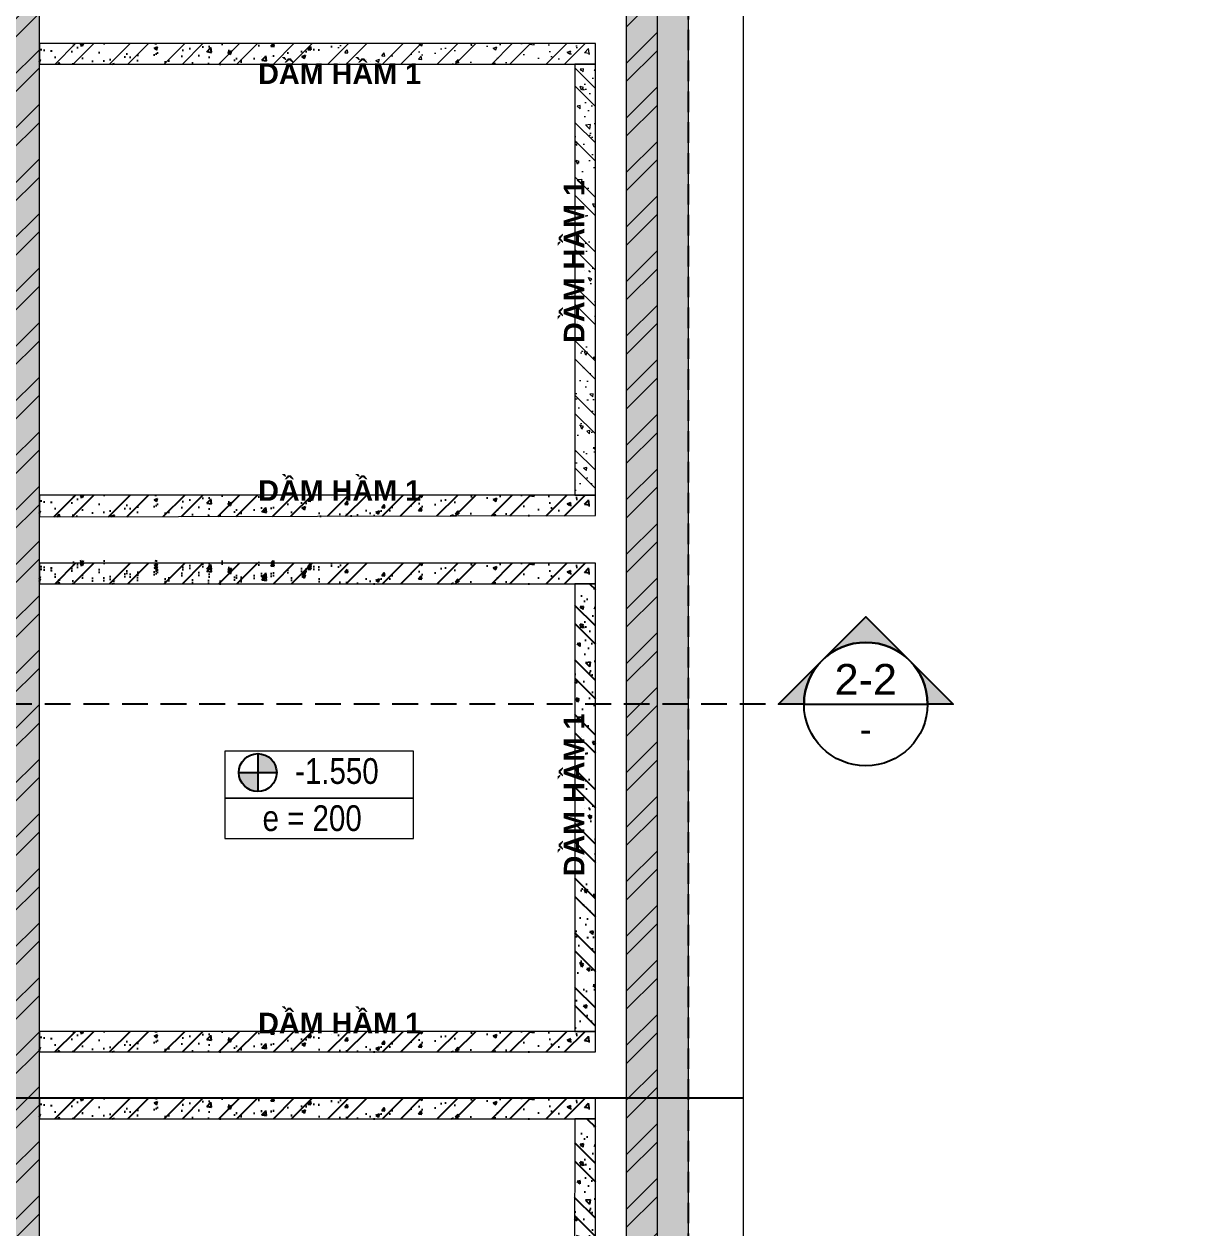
# Model space of a CAD drawing. Header units: millimetres. Extents: x -3021235 to -2791292, y 574414 to 656108.
# Drawn here: x -3011379 to -2999878, y 593363 to 605063 of the extents above; entities that cross this region are included whole.
import ezdxf
from ezdxf.enums import TextEntityAlignment as Align
from ezdxf.xclip import XClip

# ---------------------------------------------------------------- set-up
doc = ezdxf.new("R2010")
doc.units = ezdxf.units.MM
doc.header["$LTSCALE"] = 100
doc.header["$MEASUREMENT"] = 0
for name, pattern in [('A14-Chi Tiet Be Nuoc SH+PCCC$0$$0$HIDDEN', [0.375, 0.25, -0.125]), ('A8-Chi tiet ramp doc$0$Grid Level$0$Center101', [13, 10, -1, 1, -1]), ('CHG_XX_Cot_Ham 1$0$MB_Luoi truc$0$Center101', [13, 10, -1, 1, -1]), ('CHG_XX_Cot_Ham 1$0$MB_Luoi truc$0$HTT Hidden 21', [3, 2, -1]), ('CHG_XX_Cot_Ham 2$0$MB_Luoi truc$0$HTT Hidden 21', [3, 2, -1]), ('CHG_XX_Luoi truc$0$MB_Luoi truc$0$Center101', [13, 10, -1, 1, -1])]:
    doc.linetypes.add(name, pattern=pattern)
doc.layers.get('0').update_dxf_attribs({"lineweight": 9})
for name, color, linetype, lineweight in [('$0$DBAO', 3, 'Continuous', 13), ('$0$TTP-TEXT', 30, 'Continuous', 5), ("'S_General_Dim_1", 1, 'Continuous', 18), ('CHG_XX_Cot_Ham 1$0$Ap0302_PC', 150, 'Continuous', 9), ('CHG_XX_Cot_Ham 1$0$Ap0311_H', 8, 'Continuous', 15), ('CHG_XX_Cot_Ham 1$0$MB_Luoi truc$0$Grid Line', 251, 'CHG_XX_Cot_Ham 1$0$MB_Luoi truc$0$Center101', 9), ('CHG_XX_Cot_Ham 1$0$NS-DuongBao', 3, 'Continuous', 18), ('CHG_XX_Cot_Ham 1$0$Start hatch', 8, 'Continuous', 25), ('CHG_XX_Cot_Ham 2$0$NS-Pier-H2', 150, 'Continuous', 13), ('CHG_XX_Damsan_Ham 1$0$DBAO', 3, 'Continuous', 13), ('CHG_XX_Damsan_Ham 1$0$DGIONG', 4, 'Continuous', 13), ('CHG_XX_Damsan_Ham 1$0$HATCH', 8, 'Continuous', 9), ('CHG_XX_Damsan_Ham 1$0$Start hatch', 8, 'Continuous', 25), ('CHG_XX_Damsan_Ham 1$0$Start net bao', 3, 'Continuous', 18), ('CHG_XX_Damsan_Ham 2$0$CHG_XX_Damsan_Ham 2$0$CHG_XX_Damsan_Ham 2$0$Start net bao', 3, 'Continuous', 18), ('CHG_XX_Damsan_Ham 2$0$CHG_XX_Damsan_Ham 2$0$DBAO', 3, 'Continuous', 13), ('CHG_XX_Damsan_Ham 2$0$CHG_XX_Damsan_Ham 2$0$Start net bao', 3, 'Continuous', 18), ('CHG_XX_Damsan_Ham 2$0$HATCH', 154, 'Continuous', 9), ('S_Concrete_Cont_2 Normal', 2, 'Continuous', 13)]:
    doc.layers.add(name, color=color, linetype=linetype, lineweight=lineweight)
for name, color, linetype in [('$0$GHI CHU', 7, 'Continuous'), ('A14-Chi Tiet Be Nuoc SH+PCCC$0$Ghi chu ban ve', 3, 'Continuous'), ('A14-Chi Tiet Be Nuoc SH+PCCC$0$Ky hieu Truc', 1, 'Continuous'), ('A8-Chi tiet ramp doc$0$Grid Level$0$Podium Grid Line', 251, 'A8-Chi tiet ramp doc$0$Grid Level$0$Center101'), ('CHG_XX_Cot_Ham 1$0$MB_Cot ham$0$Concrete Line', 6, 'Continuous'), ('CHG_XX_Cot_Ham 1$0$mb_cot tang 1-3$0$Concrete Line', 6, 'Continuous'), ('CHG_XX_Luoi truc$0$Grid', 34, 'Continuous'), ('CHG_XX_Luoi truc$0$Grid Line', 251, 'CHG_XX_Luoi truc$0$MB_Luoi truc$0$Center101')]:
    doc.layers.add(name, color=color, linetype=linetype)
doc.styles.add('$0$TTP-HelCon', font='VHELVCN_0.TTF')
doc.styles.add('A14-Chi Tiet Be Nuoc SH+PCCC$0$$0$Title Block Bold', font='VHELVEB_0.TTF')
doc.styles.add('A14-Chi Tiet Be Nuoc SH+PCCC$0$Grid Line 200$0$VNI-HelveCB', font='VHELVCB_0.TTF')
doc.styles.add('ArialB', font='arialbd.ttf')
doc.styles.add('CHG_XX_Luoi truc$0$MB_Luoi truc$0$Grid A-F$0$VNI-HelveCB', font='VHELVCB_0.TTF')

# ---------------------------------------------------------------- blocks, each defined once
blk = doc.blocks.new('*U1208')
at = {"layer": 'CHG_XX_Luoi truc$0$Grid Line'}
blk.add_line((0, 0), (0, 438), dxfattribs=at)
at = {"layer": 'CHG_XX_Luoi truc$0$Grid', "lineweight": -2, "style": 'CHG_XX_Luoi truc$0$MB_Luoi truc$0$Grid A-F$0$VNI-HelveCB'}
for tag, p in [('GRIDSUB', (0, 447)), ('GRID', (0, -9))]:
    blk.add_attdef(tag, text='', height=5, dxfattribs=at).set_placement(p, align=Align.MIDDLE)
blk = doc.blocks.new('CHG_XX_Luoi truc')
at = {"layer": 'CHG_XX_Luoi truc$0$Grid', "xscale": 300.0000000000013, "yscale": 300.0000000000013, "zscale": 300.0000000000013, "rotation": 90}
for p in [(110703, 90250), (110703, 84350), (110703, 0)]:
    blk.add_blockref('*U1208', p, dxfattribs=at)
blk = doc.blocks.new('CHG_XX_Cot_Ham 2')
at = {"layer": 'CHG_XX_Cot_Ham 2$0$NS-Pier-H2'}
h = blk.add_hatch(color=256, dxfattribs=at)
h.dxf.hatch_style = 1
h.paths.add_polyline_path([(99639.2, 163400), (-10900, 163400), (-10900, 85450), (-300, 85450), (-300, 84050), (32350, 84050), (32350, -9000), (103575.5, -9000), (106050, -6022), (106050, 158254.3)])
h.paths.add_polyline_path([(99533.7, 163100), (105750, 158110.4), (105750, 90450), (105650, 90450), (105750, 90450), (105750, 13850), (105750, 13722.3), (105750, -5913.6), (103434.7, -8700), (93599.8, -8700), (93299.8, -8700), (32650, -8700), (32650, 84350), (0, 84350), (0, 85750), (-10600, 85750), (-10600, 163100), (93600, 163100)], flags=16)
at = {"layer": 'CHG_XX_Cot_Ham 2$0$NS-Pier-H2', "linetype": 'CHG_XX_Cot_Ham 2$0$MB_Luoi truc$0$HTT Hidden 21'}
blk.add_lwpolyline([(99639.2, 163400), (106050, 158254.3), (106050, -6022), (103575.5, -9000), (32350, -9000), (32350, 84050), (-300, 84050), (-300, 85450), (-10900, 85450), (-10900, 163400)], close=True, dxfattribs=at)
at = {"layer": 'CHG_XX_Cot_Ham 2$0$NS-Pier-H2'}
blk.add_blockref('CHG_XX_Luoi truc', (0, 0), dxfattribs=at)
blk = doc.blocks.new('CHG_XX_Damsan_Ham 2', base_point=(3089256, -609981))
at = {"layer": 'CHG_XX_Damsan_Ham 2$0$CHG_XX_Damsan_Ham 2$0$CHG_XX_Damsan_Ham 2$0$Start net bao'}
blk.add_lwpolyline([(-10900, 163400), (99639, 163400), (106050, 158250), (106050, -6022), (103576, -9000), (32350, -9000), (32350, 84050), (-300, 84050)], dxfattribs=at)
at = {"layer": 'CHG_XX_Damsan_Ham 2$0$CHG_XX_Damsan_Ham 2$0$Start net bao'}
blk.add_lwpolyline([(-10900, 163400), (99639, 163400), (106050, 158250), (106050, -6022), (103576, -9000), (32350, -9000), (32350, 84050), (-300, 84050)], dxfattribs=at)
at = {"layer": 'CHG_XX_Damsan_Ham 2$0$CHG_XX_Damsan_Ham 2$0$DBAO'}
blk.add_blockref('CHG_XX_Cot_Ham 2', (0, 0), dxfattribs=at)
at = {"layer": 'CHG_XX_Damsan_Ham 2$0$HATCH'}
blk.add_blockref('CHG_XX_Cot_Ham 2', (0, 0), dxfattribs=at)
blk = doc.blocks.new('CHG_XX_Cot_Ham 1')
at = {"layer": 'CHG_XX_Cot_Ham 1$0$Ap0311_H'}
h = blk.add_hatch(color=256, dxfattribs=at)
h.dxf.hatch_style = 1
h.paths.add_polyline_path([(99639.2, 163400), (-10900, 163400), (-10900, 85450), (-300, 85450), (-300, 84050), (32350, 84050), (32350, -9000), (103575.5, -9000), (106050, -6022), (106050, 158254.3)])
h.paths.add_polyline_path([(99533.7, 163100), (105750, 158110.4), (105750, 90450), (105650, 90450), (105650, 90450), (105750, 90450), (105750, 13850), (105750, 13825.9), (105750, -5913.6), (103434.7, -8700), (93600, -8700), (32650, -8700), (32650, 84350), (0, 84350), (0, 85750), (-10600, 85750), (-10600, 163100), (93600, 163100)], flags=16)
at = {"layer": 'CHG_XX_Cot_Ham 1$0$NS-DuongBao'}
h = blk.add_hatch(dxfattribs=at)
h.set_pattern_fill('ANSI32', color=256, scale=1000, style=0)
h.set_pattern_definition([(45, (-2213769.43, 588216.8), (-265.165043, 265.165043), []), (45, (-2213592.66, 588216.8), (-265.165043, 265.165043), [])])
h.paths.add_polyline_path([(99450, -8200), (99250, -8400), (94099.8, -8400), (93899.8, -8200), (93899.8, 13349.8), (94100, 13550), (96700, 13550), (99250, 13550), (99450, 13350)], flags=16)
h.paths.add_polyline_path([(93599.8, 13850), (97000, 13850), (99550, 13850), (105750, 13850), (105750, -5913.6), (103434.7, -8700), (93599.8, -8700)])
h.paths.add_polyline_path([(99950, 13550), (105250, 13550), (105450, 13350), (105450, -5805.3), (103294, -8400), (99950, -8400), (99750, -8200), (99750, 13350)])
at = {"layer": 'CHG_XX_Cot_Ham 1$0$Start hatch'}
h = blk.add_hatch(dxfattribs=at)
h.set_pattern_fill('AR-CONC', color=256, scale=50)
h.set_pattern_definition([(50, (0, 0), (358.6301, -31.3761), [37.5, -412.5]), (355, (0, 0), (-69.3757, 376.0961), [30, -330]), (100.45144, (29.9, -2.6), (289.2544, 344.72), [31.8701, -350.571]), (46.1842, (0, 100), (533.6207, -82.7596), [56.25, -618.75]), (96.63564, (44.47, 93.1), (467.331, 487.0593), [47.8052, -525.857]), (351.18416, (0, 100), (467.331, 487.0593), [45, -495]), (21, (50, 75), (298.4535, -201.30945), [37.5, -412.5]), (326, (50, 75), (121.6577, 362.575), [30, -330]), (71.45144, (74.87, 58.22), (420.1112, 161.2656), [31.8701, -350.571]), (37.5, (0, 0), (6.07993, 166.44693), [0, -326, 0, -335, 0, -331.25]), (7.5, (0, 0), (131.53477, 197.20586), [0, -191, 0, -318.5, 0, -126.25]), (327.5, (-111.5, 0), (266.91122, -11.27744), [0, -125, 0, -390, 0, -517.5]), (317.5, (-161.5, 0), (291.5931, 50.0525), [0, -162.5, 0, -259, 0, -367.5])])
h.paths.add_polyline_path([(99450, -8200), (99250, -8400), (94099.8, -8400), (93899.8, -8200), (93899.8, 13349.8), (94100, 13550), (96700, 13550), (99250, 13550), (99450, 13350)], flags=16)
h.paths.add_polyline_path([(93599.8, 13850), (97000, 13850), (99550, 13850), (105750, 13850), (105750, -5913.6), (103434.7, -8700), (93599.8, -8700)])
h.paths.add_polyline_path([(99950, 13550), (105250, 13550), (105450, 13350), (105450, -5805.3), (103294, -8400), (99950, -8400), (99750, -8200), (99750, 13350)])
at = {"layer": 'CHG_XX_Cot_Ham 1$0$Ap0302_PC'}
blk.add_lwpolyline([(32350, 84050), (-300, 84050), (-300, 85450), (-10900, 85450), (-10900, 163400), (99639.2, 163400), (106050, 158254.3), (106050, -6022), (103575.5, -9000), (32350, -9000)], close=True, dxfattribs=at)
blk.add_lwpolyline([(105750, 90444), (105750, -5913.6), (103434.7, -8700), (32650, -8700), (32650, 84350), (0, 84350), (0, 85750), (-10600, 85750), (-10600, 163100), (99533.7, 163100), (105750, 158110.4), (105750, 127475.9)], dxfattribs=at)
at = {"layer": 'CHG_XX_Cot_Ham 1$0$MB_Cot ham$0$Concrete Line', "linetype": 'CHG_XX_Cot_Ham 1$0$MB_Luoi truc$0$HTT Hidden 21'}
blk.add_lwpolyline([(99639.2, 163400), (106050, 158254.3), (106050, -6022), (103575.5, -9000), (32350, -9000), (32350, 84050), (-300, 84050), (-300, 85450), (-10900, 85450), (-10900, 163400)], close=True, dxfattribs=at)
at = {"layer": 'CHG_XX_Cot_Ham 1$0$MB_Luoi truc$0$Grid Line'}
blk.add_line((110702.9, 0), (-20697.1, 0), dxfattribs=at)
at = {"layer": 'CHG_XX_Cot_Ham 1$0$NS-DuongBao'}
for points in [[(93599.8, 13850), (97000, 13850), (97000, 13850), (99550, 13850), (99550, 13850), (105750, 13850), (105750, -5913.6), (103434.7, -8700), (93599.8, -8700), (93599.8, 13850)], [(105450, 13350), (105450, -5805.3), (103294, -8400), (99950, -8400), (99750, -8200), (99750, 13350), (99950, 13550), (105250, 13550), (105450, 13350)]]:
    blk.add_lwpolyline(points, dxfattribs=at)
at = {"layer": 'CHG_XX_Cot_Ham 1$0$mb_cot tang 1-3$0$Concrete Line'}
blk.add_blockref('CHG_XX_Luoi truc', (0, 0), dxfattribs=at)
blk = doc.blocks.new('CHG_XX_Damsan_Ham 1', base_point=(3089256, -609981))
at = {"layer": 'CHG_XX_Damsan_Ham 1$0$HATCH'}
h = blk.add_hatch(dxfattribs=at)
h.set_pattern_fill('AR-CONC', color=256, scale=50)
h.set_pattern_definition([(50, (5850.23, -2300.17), (358.6301, -31.3761), [37.5, -412.5]), (355, (5850.23, -2300.17), (-69.3757, 376.096), [30, -330]), (100.45144, (5880.12, -2302.8), (289.2544, 344.72), [31.8701, -350.571]), (46.1842, (5850.23, -2200.17), (533.6207, -82.7596), [56.25, -618.75]), (96.63564, (5894.7, -2207.07), (467.331, 487.0593), [47.8052, -525.857]), (351.18416, (5850.23, -2200.17), (467.331, 487.0593), [45, -495]), (21, (5900.23, -2225.17), (298.4535, -201.30945), [37.5, -412.5]), (326, (5900.23, -2225.17), (121.6577, 362.575), [30, -330]), (71.45144, (5925.1, -2241.95), (420.1112, 161.2656), [31.8701, -350.571]), (37.5, (5850.23, -2300.17), (6.07993, 166.44693), [0, -326, 0, -335, 0, -331.25]), (7.5, (5850.23, -2300.17), (131.53477, 197.20586), [0, -191, 0, -318.5, 0, -126.25]), (327.5, (5738.73, -2300.17), (266.91122, -11.27744), [0, -125, 0, -390, 0, -517.5]), (317.5, (5688.73, -2300.17), (291.5931, 50.0525), [0, -162.5, 0, -259, 0, -367.5])])
h.paths.add_polyline_path([(99750, 10050), (105150, 10050), (105150, 10250), (99750, 10250)])
h = blk.add_hatch(dxfattribs=at)
h.set_pattern_fill('ANSI32', color=256, scale=1000, style=0)
h.set_pattern_definition([(45, (5755, -2768.05), (-265.165, 265.165), []), (45, (5931.8, -2768.05), (-265.165, 265.165), [])])
h.paths.add_polyline_path([(99750, 10050), (105150, 10050), (105150, 10250), (99750, 10250)])
h = blk.add_hatch(dxfattribs=at)
h.set_pattern_fill('AR-CONC', color=256, scale=50, angle=90)
h.set_pattern_definition([(140, (117500, -92649.77), (31.3761, 358.6301), [37.5, -412.5]), (85, (117500, -92649.77), (-376.0961, -69.3757), [30, -330]), (190.45144, (117502.6, -92619.88), (-344.72, 289.2544), [31.8701, -350.571]), (136.1842, (117400, -92649.77), (82.7596, 533.6207), [56.25, -618.75]), (186.63564, (117406.9, -92605.3), (-487.0593, 467.331), [47.8052, -525.857]), (81.18416, (117400, -92649.77), (-487.0593, 467.331), [45, -495]), (111, (117425, -92599.77), (201.30945, 298.4535), [37.5, -412.5]), (56, (117425, -92599.77), (-362.575, 121.6577), [30, -330]), (161.45144, (117441.78, -92574.9), (-161.2656, 420.1112), [31.8701, -350.571]), (127.5, (117500, -92649.77), (-166.44693, 6.07993), [0, -326, 0, -335, 0, -331.25]), (97.5, (117500, -92649.77), (-197.20586, 131.53477), [0, -191, 0, -318.5, 0, -126.25]), (57.5, (117500, -92761.27), (11.27744, 266.91122), [0, -125, 0, -390, 0, -517.5]), (47.5, (117500, -92811.27), (-50.0525, 291.5931), [0, -162.5, 0, -259, 0, -367.5])])
h.paths.add_polyline_path([(105150, 5862), (105150, 10050), (104950, 10050), (104950, 5862)])
h = blk.add_hatch(dxfattribs=at)
h.set_pattern_fill('ANSI32', color=256, scale=1000, angle=90, style=0)
h.set_pattern_definition([(135, (117967.88, -92745), (-265.165, -265.165), []), (135, (117967.88, -92568.2), (-265.165, -265.165), [])])
h.paths.add_polyline_path([(105150, 5862), (105150, 10050), (104950, 10050), (104950, 5862)])
at = {"layer": 'CHG_XX_Damsan_Ham 1$0$Start hatch'}
h = blk.add_hatch(dxfattribs=at)
h.set_pattern_fill('AR-CONC', color=256, scale=50)
h.set_pattern_definition([(50, (5850.23, -2300.17), (358.6301, -31.3761), [37.5, -412.5]), (355, (5850.23, -2300.17), (-69.3757, 376.096), [30, -330]), (100.45144, (5880.12, -2302.8), (289.2544, 344.72), [31.8701, -350.571]), (46.1842, (5850.23, -2200.17), (533.6207, -82.7596), [56.25, -618.75]), (96.63564, (5894.7, -2207.07), (467.331, 487.0593), [47.8052, -525.857]), (351.18416, (5850.23, -2200.17), (467.331, 487.0593), [45, -495]), (21, (5900.23, -2225.17), (298.4535, -201.30945), [37.5, -412.5]), (326, (5900.23, -2225.17), (121.6577, 362.575), [30, -330]), (71.45144, (5925.1, -2241.95), (420.1112, 161.2656), [31.8701, -350.571]), (37.5, (5850.23, -2300.17), (6.07993, 166.44693), [0, -326, 0, -335, 0, -331.25]), (7.5, (5850.23, -2300.17), (131.53477, 197.20586), [0, -191, 0, -318.5, 0, -126.25]), (327.5, (5738.73, -2300.17), (266.91122, -11.27744), [0, -125, 0, -390, 0, -517.5]), (317.5, (5688.73, -2300.17), (291.5931, 50.0525), [0, -162.5, 0, -259, 0, -367.5])])
h.paths.add_polyline_path([(99750, 10050), (102651, 10050), (102651, 10250), (99750, 10250)])
h = blk.add_hatch(dxfattribs=at)
h.set_pattern_fill('AR-CONC', color=256, scale=50)
h.set_pattern_definition([(50, (5850.23, -6688.2), (358.6301, -31.3761), [37.5, -412.5]), (355, (5850.23, -6688.2), (-69.3757, 376.096), [30, -330]), (100.45144, (5880.12, -6690.8), (289.2544, 344.72), [31.8701, -350.571]), (46.1842, (5850.23, -6588.2), (533.6207, -82.7596), [56.25, -618.75]), (96.63564, (5894.7, -6595.1), (467.331, 487.0593), [47.8052, -525.857]), (351.18416, (5850.23, -6588.2), (467.331, 487.0593), [45, -495]), (21, (5900.23, -6613.2), (298.4535, -201.30945), [37.5, -412.5]), (326, (5900.23, -6613.2), (121.6577, 362.575), [30, -330]), (71.45144, (5925.1, -6629.96), (420.1112, 161.2656), [31.8701, -350.571]), (37.5, (5850.23, -6688.19), (6.07993, 166.44693), [0, -326, 0, -335, 0, -331.25]), (7.5, (5850.23, -6688.19), (131.53477, 197.20586), [0, -191, 0, -318.5, 0, -126.25]), (327.5, (5738.73, -6688.19), (266.91122, -11.27744), [0, -125, 0, -390, 0, -517.5]), (317.5, (5688.73, -6688.2), (291.5931, 50.0525), [0, -162.5, 0, -259, 0, -367.5])])
h.paths.add_polyline_path([(99750, 5650), (105150, 5662), (105150, 5862), (99750, 5862)])
h = blk.add_hatch(dxfattribs=at)
h.set_pattern_fill('ANSI32', color=256, scale=1000, style=0)
h.set_pattern_definition([(45, (5755, -7156.07), (-265.165, 265.165), []), (45, (5931.8, -7156.07), (-265.165, 265.165), [])])
h.paths.add_polyline_path([(99750, 5650), (105150, 5662), (105150, 5862), (99750, 5862)])
h = blk.add_hatch(dxfattribs=at)
h.set_pattern_fill('AR-CONC', color=256, scale=50)
h.set_pattern_definition([(50, (5850.23, -7325), (358.6301, -31.3761), [37.5, -412.5]), (355, (5850.23, -7325), (-69.3757, 376.096), [30, -330]), (100.45144, (5880.12, -7327.6), (289.2544, 344.72), [31.8701, -350.571]), (46.1842, (5850.23, -7225), (533.6207, -82.7596), [56.25, -618.75]), (96.63564, (5894.7, -7231.9), (467.331, 487.0593), [47.8052, -525.857]), (351.18416, (5850.23, -7225), (467.331, 487.0593), [45, -495]), (21, (5900.23, -7250), (298.4535, -201.30945), [37.5, -412.5]), (326, (5900.23, -7250), (121.6577, 362.575), [30, -330]), (71.45144, (5925.1, -7266.78), (420.1112, 161.2656), [31.8701, -350.571]), (37.5, (5850.23, -7325), (6.07993, 166.44693), [0, -326, 0, -335, 0, -331.25]), (7.5, (5850.23, -7325), (131.53477, 197.20586), [0, -191, 0, -318.5, 0, -126.25]), (327.5, (5738.73, -7325), (266.91122, -11.27744), [0, -125, 0, -390, 0, -517.5]), (317.5, (5688.73, -7325), (291.5931, 50.0525), [0, -162.5, 0, -259, 0, -367.5])])
h.paths.add_polyline_path([(99750, 5025), (102651, 5025), (102651, 5225), (99750, 5225)])
h = blk.add_hatch(dxfattribs=at)
h.set_pattern_fill('AR-CONC', color=256, scale=50)
h.set_pattern_definition([(50, (5850.23, -7350.1), (358.6301, -31.3761), [37.5, -412.5]), (355, (5850.23, -7350.1), (-69.3757, 376.096), [30, -330]), (100.45144, (5880.12, -7352.72), (289.2544, 344.72), [31.8701, -350.571]), (46.1842, (5850.23, -7250.1), (533.6207, -82.7596), [56.25, -618.75]), (96.63564, (5894.7, -7257), (467.331, 487.0593), [47.8052, -525.857]), (351.18416, (5850.23, -7250.1), (467.331, 487.0593), [45, -495]), (21, (5900.23, -7275.1), (298.4535, -201.30945), [37.5, -412.5]), (326, (5900.23, -7275.1), (121.6577, 362.575), [30, -330]), (71.45144, (5925.1, -7291.88), (420.1112, 161.2656), [31.8701, -350.571]), (37.5, (5850.23, -7350.1), (6.07993, 166.44693), [0, -326, 0, -335, 0, -331.25]), (7.5, (5850.23, -7350.1), (131.53477, 197.20586), [0, -191, 0, -318.5, 0, -126.25]), (327.5, (5738.73, -7350.1), (266.91122, -11.27744), [0, -125, 0, -390, 0, -517.5]), (317.5, (5688.73, -7350.1), (291.5931, 50.0525), [0, -162.5, 0, -259, 0, -367.5])])
h.paths.add_polyline_path([(99750, 5000), (105150, 5000), (105150, 5200), (99750, 5200)])
h = blk.add_hatch(dxfattribs=at)
h.set_pattern_fill('ANSI32', color=256, scale=1000, style=0)
h.set_pattern_definition([(45, (5755, -7818), (-265.165, 265.165), []), (45, (5931.8, -7818), (-265.165, 265.165), [])])
h.paths.add_polyline_path([(99750, 5000), (105150, 5000), (105150, 5200), (99750, 5200)])
h = blk.add_hatch(dxfattribs=at)
h.set_pattern_fill('AR-CONC', color=256, scale=50, angle=90)
h.set_pattern_definition([(140, (117500, -97874.77), (31.3761, 358.6301), [37.5, -412.5]), (85, (117500, -97874.77), (-376.0961, -69.3757), [30, -330]), (190.45144, (117502.62, -97844.88), (-344.72, 289.2544), [31.8701, -350.571]), (136.1842, (117400, -97874.77), (82.7596, 533.6207), [56.25, -618.75]), (186.63564, (117406.9, -97830.3), (-487.0593, 467.331), [47.8052, -525.857]), (81.18416, (117400, -97874.77), (-487.0593, 467.331), [45, -495]), (111, (117425, -97824.77), (201.30945, 298.4535), [37.5, -412.5]), (56, (117425, -97824.77), (-362.575, 121.6577), [30, -330]), (161.45144, (117441.78, -97799.9), (-161.2656, 420.1112), [31.8701, -350.571]), (127.5, (117500, -97874.77), (-166.44693, 6.07993), [0, -326, 0, -335, 0, -331.25]), (97.5, (117500, -97874.77), (-197.20586, 131.53477), [0, -191, 0, -318.5, 0, -126.25]), (57.5, (117500, -97986.27), (11.27744, 266.91122), [0, -125, 0, -390, 0, -517.5]), (47.5, (117500, -98036.27), (-50.0525, 291.5931), [0, -162.5, 0, -259, 0, -367.5])])
h.paths.add_polyline_path([(105150, 650), (105150, 5000), (104950, 5000), (104950, 650)])
h = blk.add_hatch(dxfattribs=at)
h.set_pattern_fill('ANSI32', color=256, scale=1000, angle=90, style=0)
h.set_pattern_definition([(135, (117967.9, -97970), (-265.165, -265.165), []), (135, (117967.9, -97793.2), (-265.165, -265.165), [])])
h.paths.add_polyline_path([(105150, 650), (105150, 5000), (104950, 5000), (104950, 650)])
h = blk.add_hatch(dxfattribs=at)
h.set_pattern_fill('AR-CONC', color=256, scale=50)
h.set_pattern_definition([(50, (5850.24, -11900), (358.6301, -31.3761), [37.5, -412.5]), (355, (5850.24, -11900), (-69.3757, 376.096), [30, -330]), (100.45144, (5880.12, -11902.6), (289.2544, 344.72), [31.8701, -350.571]), (46.1842, (5850.24, -11800), (533.6207, -82.7596), [56.25, -618.75]), (96.63564, (5894.7, -11806.9), (467.331, 487.0593), [47.8052, -525.857]), (351.18416, (5850.24, -11800), (467.331, 487.0593), [45, -495]), (21, (5900.24, -11825), (298.4535, -201.30945), [37.5, -412.5]), (326, (5900.24, -11825), (121.6577, 362.575), [30, -330]), (71.45144, (5925.1, -11841.78), (420.1112, 161.2656), [31.8701, -350.571]), (37.5, (5850.24, -11900), (6.07993, 166.44693), [0, -326, 0, -335, 0, -331.25]), (7.5, (5850.24, -11900), (131.53477, 197.20586), [0, -191, 0, -318.5, 0, -126.25]), (327.5, (5738.74, -11900), (266.91122, -11.27744), [0, -125, 0, -390, 0, -517.5]), (317.5, (5688.74, -11900), (291.5931, 50.0525), [0, -162.5, 0, -259, 0, -367.5])])
h.paths.add_polyline_path([(99750, 450), (105150, 450), (105150, 650), (99750, 650)])
h = blk.add_hatch(dxfattribs=at)
h.set_pattern_fill('ANSI32', color=256, scale=1000, style=0)
h.set_pattern_definition([(45, (5755, -12367.88), (-265.165, 265.165), []), (45, (5931.8, -12367.88), (-265.165, 265.165), [])])
h.paths.add_polyline_path([(99750, 450), (105150, 450), (105150, 650), (99750, 650)])
h = blk.add_hatch(dxfattribs=at)
h.set_pattern_fill('AR-CONC', color=256, scale=50)
h.set_pattern_definition([(50, (5850.24, -12550), (358.6301, -31.3761), [37.5, -412.5]), (355, (5850.24, -12550), (-69.3757, 376.096), [30, -330]), (100.45144, (5880.12, -12552.6), (289.2544, 344.72), [31.8701, -350.571]), (46.1842, (5850.24, -12450), (533.6207, -82.7596), [56.25, -618.75]), (96.63564, (5894.7, -12456.9), (467.331, 487.0593), [47.8052, -525.857]), (351.18416, (5850.24, -12450), (467.331, 487.0593), [45, -495]), (21, (5900.24, -12475), (298.4535, -201.30945), [37.5, -412.5]), (326, (5900.24, -12475), (121.6577, 362.575), [30, -330]), (71.45144, (5925.1, -12491.78), (420.1112, 161.2656), [31.8701, -350.571]), (37.5, (5850.24, -12550), (6.07993, 166.44693), [0, -326, 0, -335, 0, -331.25]), (7.5, (5850.24, -12550), (131.53477, 197.20586), [0, -191, 0, -318.5, 0, -126.25]), (327.5, (5738.74, -12550), (266.91122, -11.27744), [0, -125, 0, -390, 0, -517.5]), (317.5, (5688.74, -12550), (291.5931, 50.0525), [0, -162.5, 0, -259, 0, -367.5])])
h.paths.add_polyline_path([(99750, -200), (105150, -200), (105150, 0), (99750, 0)])
h = blk.add_hatch(dxfattribs=at)
h.set_pattern_fill('ANSI32', color=256, scale=1000, style=0)
h.set_pattern_definition([(45, (5755, -13017.88), (-265.165, 265.165), []), (45, (5931.8, -13017.88), (-265.165, 265.165), [])])
h.paths.add_polyline_path([(99750, -200), (105150, -200), (105150, 0), (99750, 0)])
h = blk.add_hatch(dxfattribs=at)
h.set_pattern_fill('AR-CONC', color=256, scale=50)
h.set_pattern_definition([(50, (5850.23, -12551.04), (358.6301, -31.3761), [37.5, -412.5]), (355, (5850.23, -12551.04), (-69.3757, 376.096), [30, -330]), (100.45144, (5880.12, -12553.65), (289.2544, 344.72), [31.8701, -350.571]), (46.1842, (5850.23, -12451.04), (533.6207, -82.7596), [56.25, -618.75]), (96.63564, (5894.7, -12457.93), (467.331, 487.0593), [47.8052, -525.857]), (351.18416, (5850.23, -12451.04), (467.331, 487.0593), [45, -495]), (21, (5900.23, -12476.04), (298.4535, -201.30945), [37.5, -412.5]), (326, (5900.23, -12476.04), (121.6577, 362.575), [30, -330]), (71.45144, (5925.1, -12492.8), (420.1112, 161.2656), [31.8701, -350.571]), (37.5, (5850.23, -12551.04), (6.07993, 166.44693), [0, -326, 0, -335, 0, -331.25]), (7.5, (5850.23, -12551.04), (131.53477, 197.20586), [0, -191, 0, -318.5, 0, -126.25]), (327.5, (5738.73, -12551.04), (266.91122, -11.27744), [0, -125, 0, -390, 0, -517.5]), (317.5, (5688.73, -12551.04), (291.5931, 50.0525), [0, -162.5, 0, -259, 0, -367.5])])
h.paths.add_polyline_path([(99750, -201), (102651, -201), (102651, -1), (99750, -1)])
h = blk.add_hatch(dxfattribs=at)
h.set_pattern_fill('AR-CONC', color=256, scale=50, angle=90)
h.set_pattern_definition([(140, (117500, -103099.77), (31.3761, 358.6301), [37.5, -412.5]), (85, (117500, -103099.77), (-376.0961, -69.3757), [30, -330]), (190.45144, (117502.62, -103069.88), (-344.72, 289.2544), [31.8701, -350.571]), (136.1842, (117400, -103099.77), (82.7596, 533.6207), [56.25, -618.75]), (186.63564, (117406.9, -103055.3), (-487.0593, 467.331), [47.8052, -525.857]), (81.18416, (117400, -103099.77), (-487.0593, 467.331), [45, -495]), (111, (117425, -103049.77), (201.30945, 298.4535), [37.5, -412.5]), (56, (117425, -103049.77), (-362.575, 121.6577), [30, -330]), (161.45144, (117441.78, -103024.9), (-161.2656, 420.1112), [31.8701, -350.571]), (127.5, (117500, -103099.77), (-166.44693, 6.07993), [0, -326, 0, -335, 0, -331.25]), (97.5, (117500, -103099.77), (-197.20586, 131.53477), [0, -191, 0, -318.5, 0, -126.25]), (57.5, (117500, -103211.27), (11.27744, 266.91122), [0, -125, 0, -390, 0, -517.5]), (47.5, (117500, -103261.27), (-50.0525, 291.5931), [0, -162.5, 0, -259, 0, -367.5])])
h.paths.add_polyline_path([(105150, -5697), (105150, -200), (104950, -200), (104937, -5953)])
h = blk.add_hatch(dxfattribs=at)
h.set_pattern_fill('ANSI32', color=256, scale=1000, angle=90, style=0)
h.set_pattern_definition([(135, (117967.9, -103195), (-265.165, -265.165), []), (135, (117967.9, -103018.2), (-265.165, -265.165), [])])
h.paths.add_polyline_path([(105150, -5697), (105150, -200), (104950, -200), (104937, -5953)])
at = {"layer": 'CHG_XX_Damsan_Ham 1$0$DBAO'}
blk.add_lwpolyline([(-10900, 85450), (-10900, 163400), (99639, 163400), (106050, 158250), (106050, -6022), (103576, -9000), (32350, -9000), (32350, 84050), (-300, 84050), (-300, 85450), (-10900, 85450)], dxfattribs=at)
at = {"layer": 'CHG_XX_Damsan_Ham 1$0$Start net bao', "color": 1}
for points in [[(99750, 10050), (105150, 10050), (105150, 10250), (99750, 10250)], [(105150, 5862), (105150, 10050), (104950, 10050), (104950, 5862)], [(99750, 5650), (105150, 5662), (105150, 5862), (99750, 5862)], [(99750, 5000), (105150, 5000), (105150, 5200), (99750, 5200)], [(105150, 650), (105150, 5000), (104950, 5000), (104950, 650)], [(99750, 450), (105150, 450), (105150, 650), (99750, 650)], [(99750, -200), (105150, -200), (105150, 0), (99750, 0)], [(105150, -5697), (105150, -200), (104950, -200), (104937, -5953)]]:
    blk.add_lwpolyline(points, close=True, dxfattribs=at)
at = {"layer": 'CHG_XX_Damsan_Ham 1$0$DGIONG'}
blk.add_blockref('CHG_XX_Cot_Ham 1', (0, 0), dxfattribs=at)
blk = doc.blocks.new('*U72')
h = blk.add_hatch(color=256)
edge = h.paths.add_edge_path()
edge.add_line((-600, 0), (-849, 0))
edge.add_line((-849, 0), (0, 849))
edge.add_line((0, 849), (849, 0))
edge.add_line((849, 0), (600, 0))
edge.add_arc((0, 0), 600, 360, 540)
at = {"linetype": 'A14-Chi Tiet Be Nuoc SH+PCCC$0$$0$HIDDEN', "ltscale": 10}
blk.add_line((-600, 0), (-15437, 0), dxfattribs=at)
blk.add_line((-600, 0), (600, 0))
blk.add_lwpolyline([(-600, 0), (-849, 0), (0, 849), (849, 0), (600, 0, 1)], format="xyb", close=True)
blk.add_circle((0, 0), 600)
at = {"style": 'A14-Chi Tiet Be Nuoc SH+PCCC$0$$0$Title Block Bold', "flags": 8}
blk.add_attdef('VIEWNUMBER', text='', height=300, dxfattribs=at).set_placement((0, 0), align=Align.BOTTOM_CENTER)
blk.add_attdef('DRAWINGREFERENCE', text='', height=250, dxfattribs=at).set_placement((0, -120), align=Align.TOP_CENTER)
blk = doc.blocks.new('GR')
at = {"layer": 'A14-Chi Tiet Be Nuoc SH+PCCC$0$Ky hieu Truc', "lineweight": -2}
for centre in [(-4026, 25349), (-12357, 21250), (-12357, 9000)]:
    blk.add_circle(centre, 600, dxfattribs=at)
at = {"layer": 'A14-Chi Tiet Be Nuoc SH+PCCC$0$Ky hieu Truc', "color": 3, "style": 'A14-Chi Tiet Be Nuoc SH+PCCC$0$Grid Line 200$0$VNI-HelveCB'}
for s, p in [('M', (-4026, 25349)), ('18', (-12356, 21249)), ('19', (-12356, 8999))]:
    blk.add_text(s, height=500, dxfattribs=at).set_placement(p, align=Align.MIDDLE)

msp = doc.modelspace()

# ---------------------------------------------------------------- hatches: boundary and pattern name
at = {"layer": '$0$GHI CHU'}
h = msp.add_hatch(color=256, dxfattribs=at)
h.dxf.hatch_style = 1
h.paths.add_polyline_path([(-3008924.3, 597788.7, 0.4142136), (-3009108.5, 597972.8), (-3009108.5, 597788.7)])
h.paths.add_polyline_path([(-3009108.5, 597604.5), (-3009108.5, 597788.7), (-3009292.6, 597788.7, 0.4142136)])

# ---------------------------------------------------------------- linework, layer by layer
at = {"layer": '$0$DBAO'}
for points in [[(-3009428.4, 597998.4), (-3009428.4, 597540.4), (-3007595.2, 597540.4), (-3007595.2, 597998.4)], [(-3009428.4, 597540.4), (-3009428.4, 597148.2), (-3007595.2, 597148.2), (-3007595.2, 597540.4)]]:
    msp.add_lwpolyline(points, close=True, dxfattribs=at)
at = {"layer": '$0$GHI CHU'}
for p, q in [((-3009108.5, 597972.8), (-3009108.5, 597604.5)), ((-3009292.6, 597788.7), (-3008924.3, 597788.7))]:
    msp.add_line(p, q, dxfattribs=at)
msp.add_circle((-3009108.5, 597788.7), 184.2, dxfattribs=at)

# ---------------------------------------------------------------- block references
at = {"layer": 'A14-Chi Tiet Be Nuoc SH+PCCC$0$Ghi chu ban ve'}
ref = msp.add_blockref('*U72', (-3003201.7, 598454.4), dxfattribs=at)
ref.add_attrib('VIEWNUMBER', '2-2', dxfattribs={"layer": '0', "height": 300, "style": 'A14-Chi Tiet Be Nuoc SH+PCCC$0$$0$Title Block Bold'}).set_placement((-3003201.7, 598454.4), align=Align.BOTTOM_CENTER)
ref.add_attrib('DRAWINGREFERENCE', '-', dxfattribs={"layer": '0', "height": 250, "style": 'A14-Chi Tiet Be Nuoc SH+PCCC$0$$0$Title Block Bold'}).set_placement((-3003201.7, 598334.4), align=Align.TOP_CENTER)
at = {"layer": 'A8-Chi tiet ramp doc$0$Grid Level$0$Podium Grid Line'}
ref = msp.add_blockref('CHG_XX_Damsan_Ham 2', (45737.8, -98770.6), dxfattribs=at)
XClip(ref).set_block_clipping_path([(93137.2532517398, 75145.4415100714), (106717.2152070859, 128458.8479890045)])
ref = msp.add_blockref('CHG_XX_Damsan_Ham 1', (62941.5, -98770.6), dxfattribs=at)
XClip(ref).set_block_clipping_path([(93170.3433262068, 75208.4113567047), (106650.0424245549, 128471.1150953922)])
at = {"layer": 'S_Concrete_Cont_2 Normal'}
msp.add_blockref('GR', (-3007403, 585624), dxfattribs=at)
ref = msp.add_blockref('CHG_XX_Damsan_Ham 1', (-21722.6, -15357), dxfattribs=at)
XClip(ref).set_block_clipping_path([(93425.958600299, -9473.0800148518), (106590.4373304178, 13984.4288523339)])

# ---------------------------------------------------------------- texts
at = {"layer": '$0$TTP-TEXT', "style": '$0$TTP-HelCon'}
for s, p in [(' -1.550', (-3008825.2, 597678.9)), ('e = 200', (-3009061.8, 597220.9))]:
    msp.add_text(s, height=250, dxfattribs=at).set_placement(p)
at = {"layer": "'S_General_Dim_1", "style": 'ArialB'}
for p in [(-3009104.4, 604481.7), (-3009104.4, 600430), (-3009104.4, 595255)]:
    msp.add_text('DẦM HẦM 1', height=200, dxfattribs=at).set_placement(p)
for p in [(-3005935, 601964.5), (-3005935, 596779.8)]:
    msp.add_text('DẦM HẦM 1', height=200, rotation=90, dxfattribs=at).set_placement(p)

doc.saveas('drawing.dxf')
